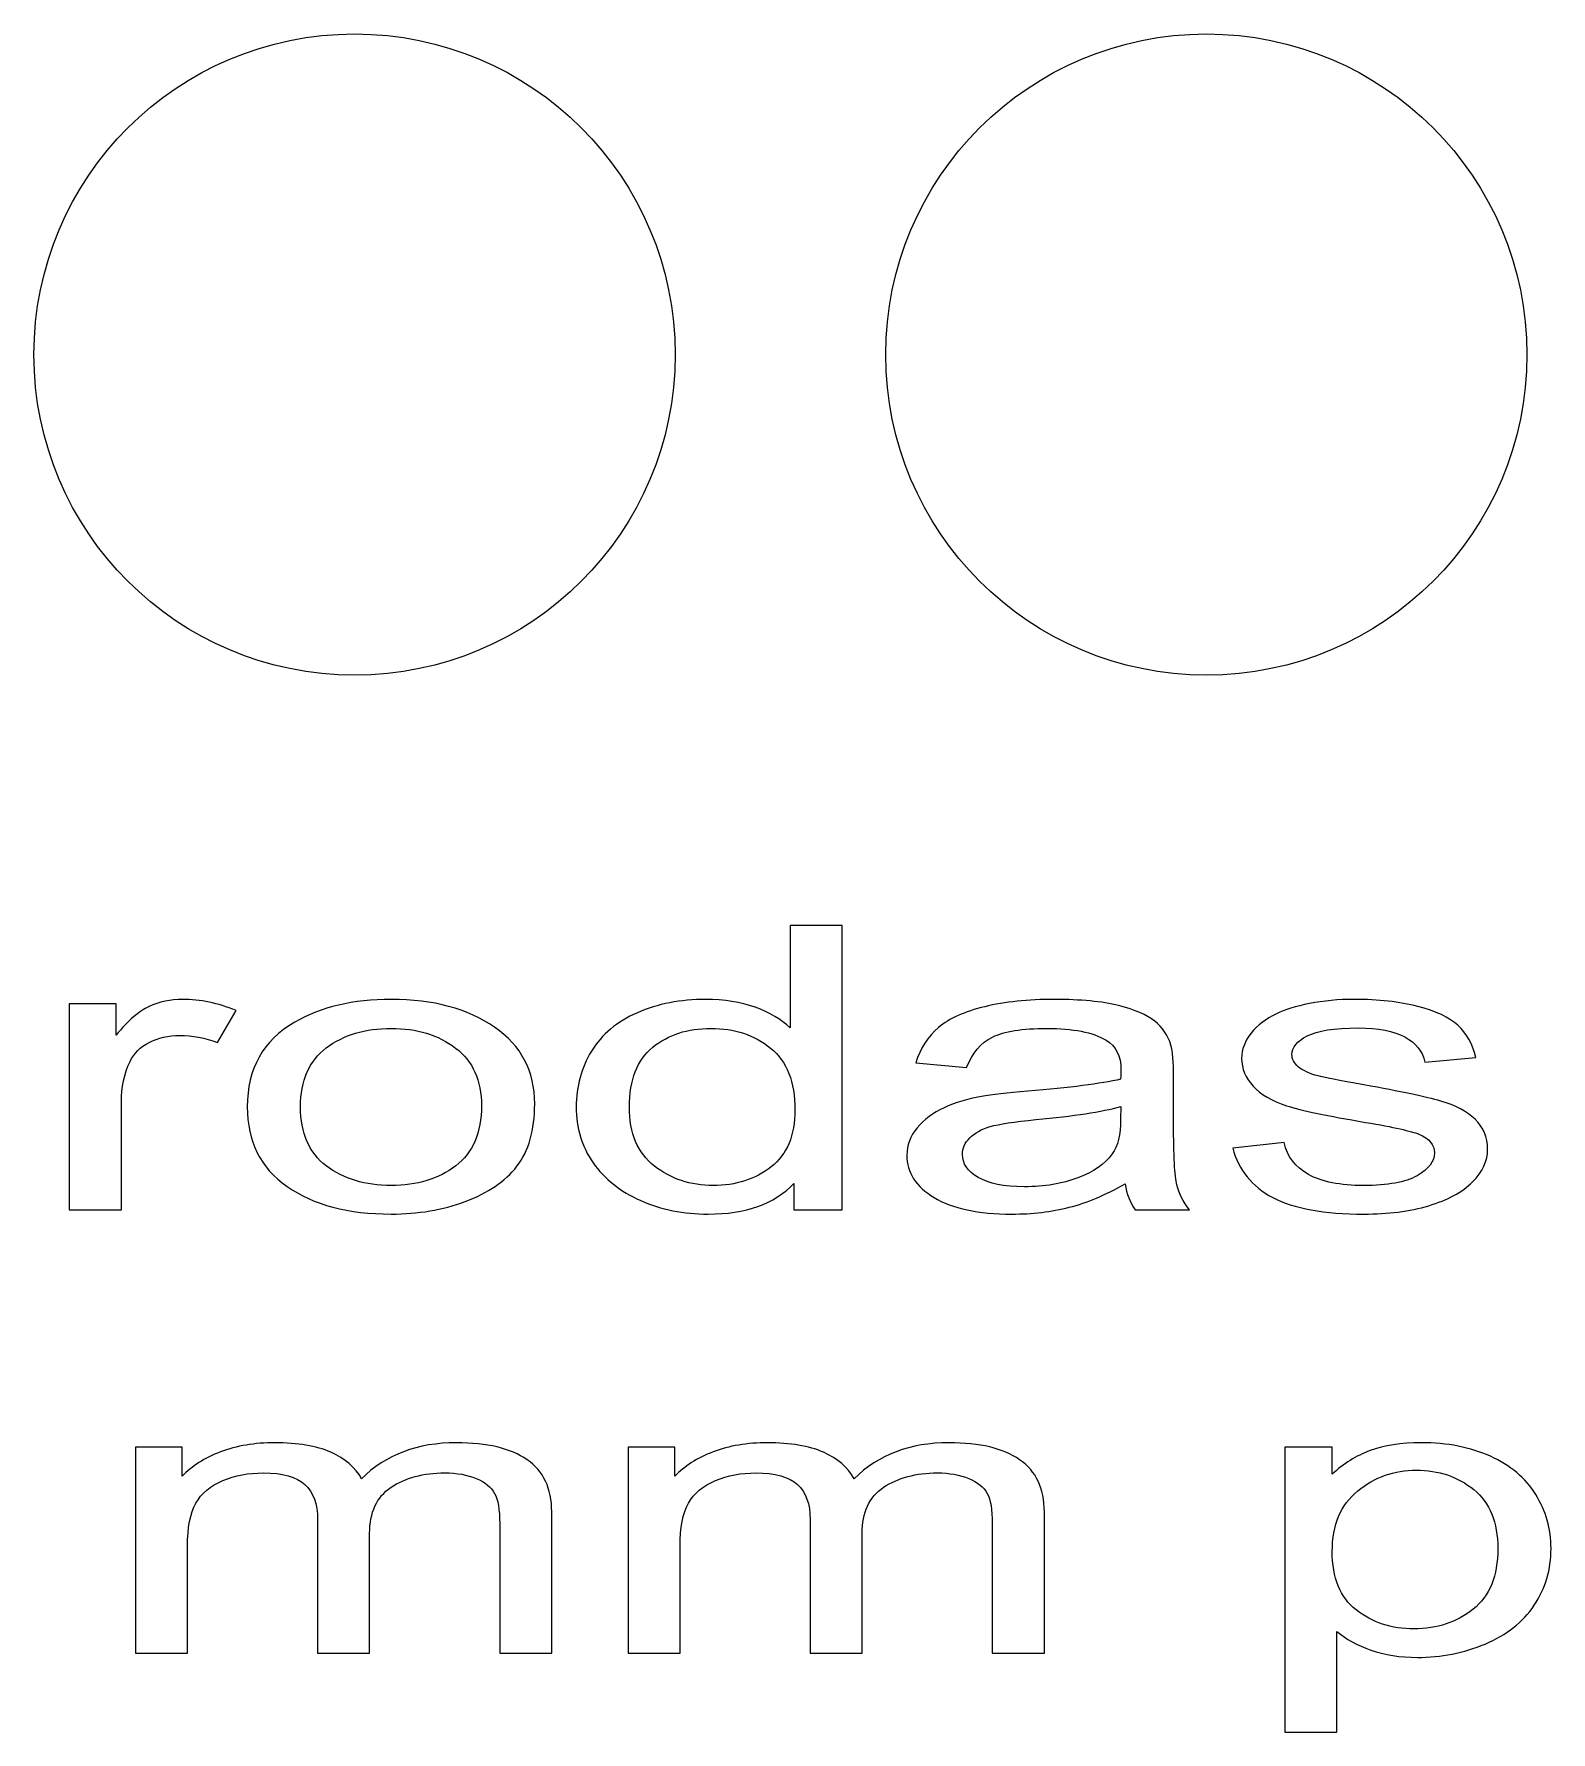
# Model space of a CAD drawing. Header units: millimetres. Extents: x -2444 to 3336, y -980 to 1690.
# Drawn here: x 35.7 to 174.5, y -979.6 to -824.3 of the extents above; entities that cross this region are included whole.
import ezdxf

# ---------------------------------------------------------------- set-up
doc = ezdxf.new("R2010")
doc.units = ezdxf.units.MM
doc.header["$MEASUREMENT"] = 0
doc.layers.add('Camada 1', color=7, linetype='Continuous')

msp = doc.modelspace()

# ---------------------------------------------------------------- linework, layer by layer
at = {"layer": 'Camada 1', "color": 250, "lineweight": 9}
for points in [[(35.701, -853.5911), (35.701, -869.7878), (48.8311, -882.9179), (65.0279, -882.9179), (65.0279, -882.9179), (81.2248, -882.918), (94.3549, -869.7879), (94.3549, -853.5911), (94.3549, -853.5911), (94.355, -837.3943), (81.2249, -824.2642), (65.0281, -824.2642), (65.0281, -824.2642), (48.8312, -824.2641), (35.701, -837.3942), (35.701, -853.5911)], [(35.701, -853.5911), (35.701, -869.7878), (48.8311, -882.9179), (65.0279, -882.9179), (65.0279, -882.9179), (81.2248, -882.918), (94.3549, -869.7879), (94.355, -853.5911), (94.355, -853.5911), (94.355, -837.3943), (81.2249, -824.2642), (65.0281, -824.2642), (65.0281, -824.2642), (48.8312, -824.2641), (35.701, -837.3942), (35.701, -853.5911)], [(35.701, -853.5911), (35.701, -869.7878), (48.8311, -882.9179), (65.0279, -882.9179), (65.0279, -882.9179), (81.2248, -882.918), (94.3549, -869.7879), (94.355, -853.5911), (94.355, -853.5911), (94.355, -837.3943), (81.2249, -824.2642), (65.0281, -824.2642), (65.0281, -824.2642), (48.8312, -824.2641), (35.701, -837.3942), (35.701, -853.5911)], [(35.701, -853.5911), (35.701, -869.7878), (48.8311, -882.9179), (65.0279, -882.9179), (65.0279, -882.9179), (81.2248, -882.918), (94.3549, -869.7879), (94.355, -853.5911), (94.355, -853.5911), (94.355, -837.3943), (81.2249, -824.2642), (65.0281, -824.2642), (65.0281, -824.2642), (48.8312, -824.2641), (35.701, -837.3942), (35.701, -853.5911)], [(35.701, -853.5911), (35.701, -869.7878), (48.8311, -882.9179), (65.0279, -882.9179), (65.0279, -882.9179), (81.2248, -882.918), (94.3549, -869.7879), (94.355, -853.5911), (94.355, -853.5911), (94.355, -837.3943), (81.2249, -824.2642), (65.0281, -824.2642), (65.0281, -824.2642), (48.8312, -824.2641), (35.701, -837.3942), (35.701, -853.5911)], [(35.701, -853.5911), (35.701, -869.7878), (48.8311, -882.9179), (65.0279, -882.9179), (65.0279, -882.9179), (81.2248, -882.918), (94.3549, -869.7879), (94.355, -853.5911), (94.355, -853.5911), (94.355, -837.3943), (81.2249, -824.2642), (65.0281, -824.2642), (65.0281, -824.2642), (48.8312, -824.2641), (35.701, -837.3942), (35.701, -853.5911)], [(35.701, -853.5911), (35.701, -869.7878), (48.8311, -882.9179), (65.0279, -882.9179), (65.0279, -882.9179), (81.2248, -882.918), (94.3549, -869.7879), (94.355, -853.5911), (94.355, -853.5911), (94.355, -837.3943), (81.2249, -824.2642), (65.0281, -824.2642), (65.0281, -824.2642), (48.8312, -824.2641), (35.701, -837.3942), (35.701, -853.5911)], [(35.701, -853.5911), (35.701, -869.7878), (48.8311, -882.9179), (65.0279, -882.9179), (65.0279, -882.9179), (81.2248, -882.918), (94.3549, -869.7879), (94.355, -853.5911), (94.355, -853.5911), (94.355, -837.3943), (81.2249, -824.2642), (65.0281, -824.2642), (65.0281, -824.2642), (48.8312, -824.2641), (35.701, -837.3942), (35.701, -853.5911)], [(35.701, -853.5911), (35.701, -869.7878), (48.8311, -882.9179), (65.0279, -882.9179), (65.0279, -882.9179), (81.2248, -882.918), (94.3549, -869.7879), (94.355, -853.5911), (94.355, -853.5911), (94.355, -837.3943), (81.2249, -824.2642), (65.0281, -824.2642), (65.0281, -824.2642), (48.8312, -824.2641), (35.701, -837.3942), (35.701, -853.5911)], [(35.701, -853.5911), (35.701, -869.7878), (48.8311, -882.9179), (65.0279, -882.9179), (65.0279, -882.9179), (81.2248, -882.918), (94.3549, -869.7879), (94.355, -853.5911), (94.355, -853.5911), (94.355, -837.3943), (81.2249, -824.2642), (65.0281, -824.2642), (65.0281, -824.2642), (48.8312, -824.2641), (35.701, -837.3942), (35.701, -853.5911)], [(35.701, -853.5911), (35.701, -869.7878), (48.8311, -882.9179), (65.0279, -882.9179), (65.0279, -882.9179), (81.2248, -882.918), (94.3549, -869.7879), (94.355, -853.5911), (94.355, -853.5911), (94.355, -837.3943), (81.2249, -824.2642), (65.0281, -824.2642), (65.0281, -824.2642), (48.8312, -824.2641), (35.701, -837.3942), (35.701, -853.5911)], [(35.701, -853.5911), (35.701, -869.7878), (48.8311, -882.9179), (65.0279, -882.9179), (65.0279, -882.9179), (81.2248, -882.918), (94.3549, -869.7879), (94.355, -853.5911), (94.355, -853.5911), (94.355, -837.3943), (81.2249, -824.2642), (65.0281, -824.2642), (65.0281, -824.2642), (48.8312, -824.2641), (35.701, -837.3942), (35.701, -853.5911)], [(35.701, -853.5911), (35.701, -869.7878), (48.8311, -882.9179), (65.0279, -882.9179), (65.0279, -882.9179), (81.2248, -882.918), (94.3549, -869.7879), (94.355, -853.5911), (94.355, -853.5911), (94.355, -837.3943), (81.2249, -824.2642), (65.0281, -824.2642), (65.0281, -824.2642), (48.8312, -824.2641), (35.701, -837.3942), (35.701, -853.5911)], [(35.701, -853.5911), (35.701, -869.7878), (48.8311, -882.9179), (65.0279, -882.9179), (65.0279, -882.9179), (81.2248, -882.918), (94.3549, -869.7879), (94.355, -853.5911), (94.355, -853.5911), (94.355, -837.3943), (81.2249, -824.2642), (65.0281, -824.2642), (65.0281, -824.2642), (48.8312, -824.2641), (35.701, -837.3942), (35.701, -853.5911)], [(35.701, -853.5911), (35.701, -869.7878), (48.8311, -882.9179), (65.0279, -882.9179), (65.0279, -882.9179), (81.2248, -882.918), (94.3549, -869.7879), (94.355, -853.5911), (94.355, -853.5911), (94.355, -837.3943), (81.2249, -824.2642), (65.0281, -824.2642), (65.0281, -824.2642), (48.8312, -824.2641), (35.701, -837.3942), (35.701, -853.5911)], [(35.701, -853.5911), (35.701, -869.7878), (48.8311, -882.9179), (65.0279, -882.9179), (65.0279, -882.9179), (81.2248, -882.918), (94.3549, -869.7879), (94.355, -853.5911), (94.355, -853.5911), (94.355, -837.3943), (81.2249, -824.2642), (65.0281, -824.2642), (65.0281, -824.2642), (48.8312, -824.2641), (35.701, -837.3942), (35.701, -853.5911)], [(35.701, -853.5911), (35.701, -869.7878), (48.8311, -882.9179), (65.0279, -882.9179), (65.0279, -882.9179), (81.2248, -882.918), (94.3549, -869.7879), (94.355, -853.5911), (94.355, -853.5911), (94.355, -837.3943), (81.2249, -824.2642), (65.0281, -824.2642), (65.0281, -824.2642), (48.8312, -824.2641), (35.701, -837.3942), (35.701, -853.5911)], [(35.701, -853.5911), (35.701, -869.7878), (48.8311, -882.9179), (65.0279, -882.9179), (65.0279, -882.9179), (81.2248, -882.918), (94.3549, -869.7879), (94.355, -853.5911), (94.355, -853.5911), (94.355, -837.3943), (81.2249, -824.2642), (65.0281, -824.2642), (65.0281, -824.2642), (48.8312, -824.2641), (35.701, -837.3942), (35.701, -853.5911)], [(35.701, -853.5911), (35.701, -869.7878), (48.8311, -882.9179), (65.0279, -882.9179), (65.0279, -882.9179), (81.2248, -882.918), (94.3549, -869.7879), (94.355, -853.5911), (94.355, -853.5911), (94.355, -837.3943), (81.2249, -824.2642), (65.0281, -824.2642), (65.0281, -824.2642), (48.8312, -824.2641), (35.701, -837.3942), (35.701, -853.5911)], [(35.701, -853.5911), (35.701, -869.7878), (48.8311, -882.9179), (65.0279, -882.9179), (65.0279, -882.9179), (81.2248, -882.918), (94.3549, -869.7879), (94.355, -853.5911), (94.355, -853.5911), (94.355, -837.3943), (81.2249, -824.2642), (65.0281, -824.2642), (65.0281, -824.2642), (48.8312, -824.2641), (35.701, -837.3942), (35.701, -853.5911)], [(35.701, -853.5911), (35.701, -869.7878), (48.8311, -882.9179), (65.0279, -882.9179), (65.0279, -882.9179), (81.2248, -882.918), (94.3549, -869.7879), (94.355, -853.5911), (94.355, -853.5911), (94.355, -837.3943), (81.2249, -824.2642), (65.0281, -824.2642), (65.0281, -824.2642), (48.8312, -824.2641), (35.701, -837.3942), (35.701, -853.5911)], [(113.6168, -853.5912), (113.6168, -869.7879), (126.7469, -882.918), (142.9437, -882.918), (142.9437, -882.918), (159.1406, -882.9181), (172.2707, -869.788), (172.2707, -853.5912), (172.2707, -853.5912), (172.2708, -837.3944), (159.1407, -824.2643), (142.9439, -824.2643), (142.9439, -824.2643), (126.747, -824.2642), (113.6168, -837.3943), (113.6168, -853.5912)], [(113.6168, -853.5912), (113.6168, -869.7879), (126.7469, -882.918), (142.9437, -882.918), (142.9437, -882.918), (159.1406, -882.9181), (172.2707, -869.788), (172.2708, -853.5912), (172.2708, -853.5912), (172.2708, -837.3944), (159.1407, -824.2643), (142.9439, -824.2643), (142.9439, -824.2643), (126.747, -824.2642), (113.6168, -837.3943), (113.6168, -853.5912)], [(113.6168, -853.5912), (113.6168, -869.7879), (126.7469, -882.918), (142.9437, -882.918), (142.9437, -882.918), (159.1406, -882.9181), (172.2707, -869.788), (172.2708, -853.5912), (172.2708, -853.5912), (172.2708, -837.3944), (159.1407, -824.2643), (142.9439, -824.2643), (142.9439, -824.2643), (126.747, -824.2642), (113.6168, -837.3943), (113.6168, -853.5912)], [(113.6168, -853.5912), (113.6168, -869.7879), (126.7469, -882.918), (142.9437, -882.918), (142.9437, -882.918), (159.1406, -882.9181), (172.2707, -869.788), (172.2708, -853.5912), (172.2708, -853.5912), (172.2708, -837.3944), (159.1407, -824.2643), (142.9439, -824.2643), (142.9439, -824.2643), (126.747, -824.2642), (113.6168, -837.3943), (113.6168, -853.5912)], [(113.6168, -853.5912), (113.6168, -869.7879), (126.7469, -882.918), (142.9437, -882.918), (142.9437, -882.918), (159.1406, -882.9181), (172.2707, -869.788), (172.2708, -853.5912), (172.2708, -853.5912), (172.2708, -837.3944), (159.1407, -824.2643), (142.9439, -824.2643), (142.9439, -824.2643), (126.747, -824.2642), (113.6168, -837.3943), (113.6168, -853.5912)], [(113.6168, -853.5912), (113.6168, -869.7879), (126.7469, -882.918), (142.9437, -882.918), (142.9437, -882.918), (159.1406, -882.9181), (172.2707, -869.788), (172.2708, -853.5912), (172.2708, -853.5912), (172.2708, -837.3944), (159.1407, -824.2643), (142.9439, -824.2643), (142.9439, -824.2643), (126.747, -824.2642), (113.6168, -837.3943), (113.6168, -853.5912)], [(113.6168, -853.5912), (113.6168, -869.7879), (126.7469, -882.918), (142.9437, -882.918), (142.9437, -882.918), (159.1406, -882.9181), (172.2707, -869.788), (172.2708, -853.5912), (172.2708, -853.5912), (172.2708, -837.3944), (159.1407, -824.2643), (142.9439, -824.2643), (142.9439, -824.2643), (126.747, -824.2642), (113.6168, -837.3943), (113.6168, -853.5912)], [(113.6168, -853.5912), (113.6168, -869.7879), (126.7469, -882.918), (142.9437, -882.918), (142.9437, -882.918), (159.1406, -882.9181), (172.2707, -869.788), (172.2708, -853.5912), (172.2708, -853.5912), (172.2708, -837.3944), (159.1407, -824.2643), (142.9439, -824.2643), (142.9439, -824.2643), (126.747, -824.2642), (113.6168, -837.3943), (113.6168, -853.5912)], [(113.6168, -853.5912), (113.6168, -869.7879), (126.7469, -882.918), (142.9437, -882.918), (142.9437, -882.918), (159.1406, -882.9181), (172.2707, -869.788), (172.2708, -853.5912), (172.2708, -853.5912), (172.2708, -837.3944), (159.1407, -824.2643), (142.9439, -824.2643), (142.9439, -824.2643), (126.747, -824.2642), (113.6168, -837.3943), (113.6168, -853.5912)], [(113.6168, -853.5912), (113.6168, -869.7879), (126.7469, -882.918), (142.9437, -882.918), (142.9437, -882.918), (159.1406, -882.9181), (172.2707, -869.788), (172.2708, -853.5912), (172.2708, -853.5912), (172.2708, -837.3944), (159.1407, -824.2643), (142.9439, -824.2643), (142.9439, -824.2643), (126.747, -824.2642), (113.6168, -837.3943), (113.6168, -853.5912)], [(113.6168, -853.5912), (113.6168, -869.7879), (126.7469, -882.918), (142.9437, -882.918), (142.9437, -882.918), (159.1406, -882.9181), (172.2707, -869.788), (172.2708, -853.5912), (172.2708, -853.5912), (172.2708, -837.3944), (159.1407, -824.2643), (142.9439, -824.2643), (142.9439, -824.2643), (126.747, -824.2642), (113.6168, -837.3943), (113.6168, -853.5912)], [(113.6168, -853.5912), (113.6168, -869.7879), (126.7469, -882.918), (142.9437, -882.918), (142.9437, -882.918), (159.1406, -882.9181), (172.2707, -869.788), (172.2708, -853.5912), (172.2708, -853.5912), (172.2708, -837.3944), (159.1407, -824.2643), (142.9439, -824.2643), (142.9439, -824.2643), (126.747, -824.2642), (113.6168, -837.3943), (113.6168, -853.5912)], [(113.6168, -853.5912), (113.6168, -869.7879), (126.7469, -882.918), (142.9437, -882.918), (142.9437, -882.918), (159.1406, -882.9181), (172.2707, -869.788), (172.2708, -853.5912), (172.2708, -853.5912), (172.2708, -837.3944), (159.1407, -824.2643), (142.9439, -824.2643), (142.9439, -824.2643), (126.747, -824.2642), (113.6168, -837.3943), (113.6168, -853.5912)], [(113.6168, -853.5912), (113.6168, -869.7879), (126.7469, -882.918), (142.9437, -882.918), (142.9437, -882.918), (159.1406, -882.9181), (172.2707, -869.788), (172.2708, -853.5912), (172.2708, -853.5912), (172.2708, -837.3944), (159.1407, -824.2643), (142.9439, -824.2643), (142.9439, -824.2643), (126.747, -824.2642), (113.6168, -837.3943), (113.6168, -853.5912)], [(113.6168, -853.5912), (113.6168, -869.7879), (126.7469, -882.918), (142.9437, -882.918), (142.9437, -882.918), (159.1406, -882.9181), (172.2707, -869.788), (172.2708, -853.5912), (172.2708, -853.5912), (172.2708, -837.3944), (159.1407, -824.2643), (142.9439, -824.2643), (142.9439, -824.2643), (126.747, -824.2642), (113.6168, -837.3943), (113.6168, -853.5912)], [(113.6168, -853.5912), (113.6168, -869.7879), (126.7469, -882.918), (142.9437, -882.918), (142.9437, -882.918), (159.1406, -882.9181), (172.2707, -869.788), (172.2708, -853.5912), (172.2708, -853.5912), (172.2708, -837.3944), (159.1407, -824.2643), (142.9439, -824.2643), (142.9439, -824.2643), (126.747, -824.2642), (113.6168, -837.3943), (113.6168, -853.5912)], [(113.6168, -853.5912), (113.6168, -869.7879), (126.7469, -882.918), (142.9437, -882.918), (142.9437, -882.918), (159.1406, -882.9181), (172.2707, -869.788), (172.2708, -853.5912), (172.2708, -853.5912), (172.2708, -837.3944), (159.1407, -824.2643), (142.9439, -824.2643), (142.9439, -824.2643), (126.747, -824.2642), (113.6168, -837.3943), (113.6168, -853.5912)], [(113.6168, -853.5912), (113.6168, -869.7879), (126.7469, -882.918), (142.9437, -882.918), (142.9437, -882.918), (159.1406, -882.9181), (172.2707, -869.788), (172.2708, -853.5912), (172.2708, -853.5912), (172.2708, -837.3944), (159.1407, -824.2643), (142.9439, -824.2643), (142.9439, -824.2643), (126.747, -824.2642), (113.6168, -837.3943), (113.6168, -853.5912)], [(113.6168, -853.5912), (113.6168, -869.7879), (126.7469, -882.918), (142.9437, -882.918), (142.9437, -882.918), (159.1406, -882.9181), (172.2707, -869.788), (172.2708, -853.5912), (172.2708, -853.5912), (172.2708, -837.3944), (159.1407, -824.2643), (142.9439, -824.2643), (142.9439, -824.2643), (126.747, -824.2642), (113.6168, -837.3943), (113.6168, -853.5912)], [(113.6168, -853.5912), (113.6168, -869.7879), (126.7469, -882.918), (142.9437, -882.918), (142.9437, -882.918), (159.1406, -882.9181), (172.2707, -869.788), (172.2708, -853.5912), (172.2708, -853.5912), (172.2708, -837.3944), (159.1407, -824.2643), (142.9439, -824.2643), (142.9439, -824.2643), (126.747, -824.2642), (113.6168, -837.3943), (113.6168, -853.5912)], [(113.6168, -853.5912), (113.6168, -869.7879), (126.7469, -882.918), (142.9437, -882.918), (142.9437, -882.918), (159.1406, -882.9181), (172.2707, -869.788), (172.2708, -853.5912), (172.2708, -853.5912), (172.2708, -837.3944), (159.1407, -824.2643), (142.9439, -824.2643), (142.9439, -824.2643), (126.747, -824.2642), (113.6168, -837.3943), (113.6168, -853.5912)]]:
    msp.add_open_spline(points, degree=3, knots=[0, 0, 0, 0, 0.2, 0.2, 0.2, 0.2, 0.4, 0.4, 0.4, 0.4, 0.6, 0.6, 0.6, 0.6, 1, 1, 1, 1], dxfattribs=at)
for points in [[(65.0281, -824.2642), (65.0281, -824.2642), (65.0281, -824.2642), (65.0281, -824.2642)], [(142.9439, -824.2643), (142.9439, -824.2643), (142.9439, -824.2643), (142.9439, -824.2643)], [(35.701, -853.5911), (35.701, -853.5911), (35.701, -853.5911), (35.701, -853.5911)], [(35.701, -853.5911), (35.701, -853.5911), (35.701, -853.5911), (35.701, -853.5911)], [(94.3549, -853.5911), (94.3549, -853.5911), (94.355, -853.5911), (94.355, -853.5911)], [(113.6168, -853.5912), (113.6168, -853.5912), (113.6168, -853.5912), (113.6168, -853.5912)], [(113.6168, -853.5912), (113.6168, -853.5912), (113.6168, -853.5912), (113.6168, -853.5912)], [(172.2707, -853.5912), (172.2707, -853.5912), (172.2708, -853.5912), (172.2708, -853.5912)], [(65.0279, -882.9179), (65.0279, -882.9179), (65.0279, -882.9179), (65.0279, -882.9179)], [(142.9437, -882.918), (142.9437, -882.918), (142.9437, -882.918), (142.9437, -882.918)]]:
    msp.add_open_spline(points, degree=3, dxfattribs=at)
at = {"layer": 'Camada 1', "color": 250}
for points, knots in [([(105.2069, -931.8167), (105.2069, -931.8167), (105.2069, -929.4269), (105.2069, -929.4269), (105.2069, -929.4269), (103.4308, -931.2843), (100.8164, -932.216), (97.3635, -932.216), (97.3635, -932.216), (95.1278, -932.216), (93.0721, -931.8046), (91.2061, -930.9757), (91.2061, -930.9757), (89.3308, -930.1529), (87.8794, -928.9973), (86.8426, -927.5211), (86.8426, -927.5211), (85.8148, -926.0388), (85.3009, -924.3387), (85.3009, -922.4148), (85.3009, -922.4148), (85.3009, -920.5393), (85.7697, -918.8392), (86.6983, -917.3085), (86.6983, -917.3085), (87.6359, -915.7838), (89.0333, -914.6101), (90.8996, -913.7994), (90.8996, -913.7994), (92.7567, -912.9826), (94.8482, -912.5773), (97.1472, -912.5773), (97.1472, -912.5773), (98.842, -912.5773), (100.3476, -912.8193), (101.6639, -913.2972), (101.6639, -913.2972), (102.9801, -913.7752), (104.053, -914.4044), (104.8824, -915.1728), (104.8824, -915.1728), (104.8824, -915.1728), (104.8824, -905.8253), (104.8824, -905.8253), (104.8824, -905.8253), (104.8824, -905.8253), (109.6425, -905.8253), (109.6425, -905.8253), (109.6425, -905.8253), (109.6425, -905.8253), (109.6425, -931.8167), (109.6425, -931.8167), (109.6425, -931.8167), (109.6425, -931.8167), (105.2069, -931.8167), (105.2069, -931.8167)], [0, 0, 0, 0, 0.06666667, 0.06666667, 0.06666667, 0.06666667, 0.13333333, 0.13333333, 0.13333333, 0.13333333, 0.2, 0.2, 0.2, 0.2, 0.26666667, 0.26666667, 0.26666667, 0.26666667, 0.33333333, 0.33333333, 0.33333333, 0.33333333, 0.4, 0.4, 0.4, 0.4, 0.46666667, 0.46666667, 0.46666667, 0.46666667, 0.53333333, 0.53333333, 0.53333333, 0.53333333, 0.6, 0.6, 0.6, 0.6, 0.66666667, 0.66666667, 0.66666667, 0.66666667, 0.73333333, 0.73333333, 0.73333333, 0.73333333, 0.8, 0.8, 0.8, 0.8, 0.86666667, 0.86666667, 0.86666667, 0.86666667, 1, 1, 1, 1]), ([(38.9347, -931.8167), (38.9347, -931.8167), (38.9347, -912.9766), (38.9347, -912.9766), (38.9347, -912.9766), (38.9347, -912.9766), (43.2079, -912.9766), (43.2079, -912.9766), (43.2079, -912.9766), (43.2079, -912.9766), (43.2079, -915.8625), (43.2079, -915.8625), (43.2079, -915.8625), (44.2989, -914.5254), (45.3086, -913.6421), (46.2372, -913.2186), (46.2372, -913.2186), (47.1657, -912.789), (48.1845, -912.5773), (49.2934, -912.5773), (49.2934, -912.5773), (50.8981, -912.5773), (52.53, -912.9161), (54.1888, -913.5876), (54.1888, -913.5876), (54.1888, -913.5876), (52.4939, -916.5341), (52.4939, -916.5341), (52.4939, -916.5341), (51.3398, -916.0985), (50.1859, -915.8806), (49.0319, -915.8806), (49.0319, -915.8806), (47.9951, -915.8806), (47.0666, -916.0924), (46.2461, -916.5099), (46.2461, -916.5099), (45.4257, -916.9273), (44.8398, -917.5081), (44.4881, -918.2523), (44.4881, -918.2523), (43.9563, -919.3837), (43.6948, -920.624), (43.6948, -921.9731), (43.6948, -921.9731), (43.6948, -921.9731), (43.6948, -931.8167), (43.6948, -931.8167), (43.6948, -931.8167), (43.6948, -931.8167), (38.9347, -931.8167), (38.9347, -931.8167)], [0, 0, 0, 0, 0.07142857, 0.07142857, 0.07142857, 0.07142857, 0.14285714, 0.14285714, 0.14285714, 0.14285714, 0.21428571, 0.21428571, 0.21428571, 0.21428571, 0.28571429, 0.28571429, 0.28571429, 0.28571429, 0.35714286, 0.35714286, 0.35714286, 0.35714286, 0.42857143, 0.42857143, 0.42857143, 0.42857143, 0.5, 0.5, 0.5, 0.5, 0.57142857, 0.57142857, 0.57142857, 0.57142857, 0.64285714, 0.64285714, 0.64285714, 0.64285714, 0.71428571, 0.71428571, 0.71428571, 0.71428571, 0.78571429, 0.78571429, 0.78571429, 0.78571429, 0.85714286, 0.85714286, 0.85714286, 0.85714286, 1, 1, 1, 1]), ([(55.2165, -922.3966), (55.2165, -918.9178), (56.6589, -916.3405), (59.5529, -914.6646), (59.5529, -914.6646), (61.96, -913.273), (64.9081, -912.5773), (68.379, -912.5773), (68.379, -912.5773), (72.2286, -912.5773), (75.384, -913.4243), (77.8362, -915.1183), (77.8362, -915.1183), (80.2794, -916.8063), (81.5054, -919.1477), (81.5054, -922.1304), (81.5054, -922.1304), (81.5054, -924.5505), (80.9645, -926.4502), (79.8827, -927.8357), (79.8827, -927.8357), (78.8009, -929.2212), (77.2231, -930.2981), (75.1496, -931.0665), (75.1496, -931.0665), (73.0851, -931.8349), (70.8222, -932.216), (68.379, -932.216), (68.379, -932.216), (64.4484, -932.216), (61.2749, -931.375), (58.8497, -929.6871), (58.8497, -929.6871), (56.4245, -927.9991), (55.2165, -925.5669), (55.2165, -922.3966)], [0, 0, 0, 0, 0.1, 0.1, 0.1, 0.1, 0.2, 0.2, 0.2, 0.2, 0.3, 0.3, 0.3, 0.3, 0.4, 0.4, 0.4, 0.4, 0.5, 0.5, 0.5, 0.5, 0.6, 0.6, 0.6, 0.6, 0.7, 0.7, 0.7, 0.7, 0.8, 0.8, 0.8, 0.8, 1, 1, 1, 1]), ([(135.5077, -929.4571), (133.7407, -930.4675), (132.0367, -931.1754), (130.4049, -931.5928), (130.4049, -931.5928), (128.7732, -932.0103), (127.0241, -932.216), (125.149, -932.216), (125.149, -932.216), (122.0658, -932.216), (119.6947, -931.7138), (118.0359, -930.7035), (118.0359, -930.7035), (116.377, -929.6992), (115.5476, -928.4105), (115.5476, -926.8435), (115.5476, -926.8435), (115.5476, -925.9239), (115.8632, -925.0829), (116.4852, -924.3206), (116.4852, -924.3206), (117.1164, -923.5583), (117.9367, -922.9533), (118.9464, -922.4934), (118.9464, -922.4934), (119.9652, -922.0336), (121.1011, -921.6827), (122.3723, -921.4468), (122.3723, -921.4468), (123.3099, -921.2834), (124.7253, -921.1261), (126.6094, -920.9688), (126.6094, -920.9688), (130.4501, -920.6663), (133.2899, -920.2972), (135.1021, -919.8737), (135.1021, -919.8737), (135.1201, -919.4381), (135.129, -919.1598), (135.129, -919.0449), (135.129, -919.0449), (135.129, -917.7501), (134.6783, -916.8366), (133.7768, -916.3042), (133.7768, -916.3042), (132.5596, -915.5842), (130.7476, -915.2272), (128.3495, -915.2272), (128.3495, -915.2272), (126.1046, -915.2272), (124.4458, -915.4934), (123.382, -916.0198), (123.382, -916.0198), (122.3091, -916.5462), (121.5249, -917.4779), (121.0109, -918.821), (121.0109, -918.821), (121.0109, -918.821), (116.3589, -918.3854), (116.3589, -918.3854), (116.3589, -918.3854), (116.7827, -917.0483), (117.477, -915.9653), (118.4506, -915.1425), (118.4506, -915.1425), (119.4243, -914.3197), (120.8306, -913.6905), (122.6697, -913.2428), (122.6697, -913.2428), (124.4999, -912.8011), (126.6366, -912.5773), (129.0526, -912.5773), (129.0526, -912.5773), (131.4508, -912.5773), (133.4071, -912.7648), (134.9127, -913.146), (134.9127, -913.146), (136.4092, -913.5271), (137.5181, -913.9991), (138.2213, -914.5738), (138.2213, -914.5738), (138.9245, -915.1486), (139.4204, -915.8746), (139.7089, -916.7519), (139.7089, -916.7519), (139.8621, -917.2964), (139.9433, -918.2765), (139.9433, -919.6862), (139.9433, -919.6862), (139.9433, -919.6862), (139.9433, -923.9213), (139.9433, -923.9213), (139.9433, -923.9213), (139.9433, -926.8798), (140.0424, -928.7493), (140.2407, -929.5418), (140.2407, -929.5418), (140.4301, -930.3344), (140.8268, -931.0907), (141.4038, -931.8167), (141.4038, -931.8167), (141.4038, -931.8167), (136.4272, -931.8167), (136.4272, -931.8167), (136.4272, -931.8167), (135.9495, -931.1451), (135.643, -930.3586), (135.5077, -929.4571)], [0, 0, 0, 0, 0.03571429, 0.03571429, 0.03571429, 0.03571429, 0.07142857, 0.07142857, 0.07142857, 0.07142857, 0.10714286, 0.10714286, 0.10714286, 0.10714286, 0.14285714, 0.14285714, 0.14285714, 0.14285714, 0.17857143, 0.17857143, 0.17857143, 0.17857143, 0.21428571, 0.21428571, 0.21428571, 0.21428571, 0.25, 0.25, 0.25, 0.25, 0.28571429, 0.28571429, 0.28571429, 0.28571429, 0.32142857, 0.32142857, 0.32142857, 0.32142857, 0.35714286, 0.35714286, 0.35714286, 0.35714286, 0.39285714, 0.39285714, 0.39285714, 0.39285714, 0.42857143, 0.42857143, 0.42857143, 0.42857143, 0.46428571, 0.46428571, 0.46428571, 0.46428571, 0.5, 0.5, 0.5, 0.5, 0.53571429, 0.53571429, 0.53571429, 0.53571429, 0.57142857, 0.57142857, 0.57142857, 0.57142857, 0.60714286, 0.60714286, 0.60714286, 0.60714286, 0.64285714, 0.64285714, 0.64285714, 0.64285714, 0.67857143, 0.67857143, 0.67857143, 0.67857143, 0.71428571, 0.71428571, 0.71428571, 0.71428571, 0.75, 0.75, 0.75, 0.75, 0.78571429, 0.78571429, 0.78571429, 0.78571429, 0.82142857, 0.82142857, 0.82142857, 0.82142857, 0.85714286, 0.85714286, 0.85714286, 0.85714286, 0.89285714, 0.89285714, 0.89285714, 0.89285714, 0.92857143, 0.92857143, 0.92857143, 0.92857143, 1, 1, 1, 1]), ([(145.3615, -926.1901), (145.3615, -926.1901), (150.0676, -925.6819), (150.0676, -925.6819), (150.0676, -925.6819), (150.329, -926.9463), (151.0684, -927.9144), (152.2764, -928.592), (152.2764, -928.592), (153.4844, -929.2635), (155.1793, -929.6024), (157.3431, -929.6024), (157.3431, -929.6024), (159.5337, -929.6024), (161.1566, -929.3059), (162.2204, -928.7069), (162.2204, -928.7069), (163.2751, -928.114), (163.8071, -927.4122), (163.8071, -926.6075), (163.8071, -926.6075), (163.8071, -925.8876), (163.3292, -925.3189), (162.3827, -924.9074), (162.3827, -924.9074), (161.7155, -924.6231), (160.0927, -924.2661), (157.5143, -923.8245), (157.5143, -923.8245), (154.0344, -923.2376), (151.6273, -922.7294), (150.2749, -922.2998), (150.2749, -922.2998), (148.9317, -921.8642), (147.9129, -921.2713), (147.2188, -920.509), (147.2188, -920.509), (146.5245, -919.7527), (146.1729, -918.9118), (146.1729, -917.9921), (146.1729, -917.9921), (146.1729, -917.1512), (146.4614, -916.3768), (147.0294, -915.6628), (147.0294, -915.6628), (147.6064, -914.9489), (148.3817, -914.356), (149.3644, -913.8841), (149.3644, -913.8841), (150.1037, -913.5211), (151.1134, -913.2125), (152.3846, -912.9584), (152.3846, -912.9584), (153.6647, -912.7043), (155.0261, -912.5773), (156.4866, -912.5773), (156.4866, -912.5773), (158.6863, -912.5773), (160.6157, -912.789), (162.2745, -913.2186), (162.2745, -913.2186), (163.9424, -913.6421), (165.1684, -914.2229), (165.9618, -914.9489), (165.9618, -914.9489), (166.746, -915.681), (167.296, -916.6551), (167.5936, -917.8772), (167.5936, -917.8772), (167.5936, -917.8772), (162.9416, -918.3128), (162.9416, -918.3128), (162.9416, -918.3128), (162.7342, -917.3327), (162.1211, -916.5643), (161.1114, -916.0138), (161.1114, -916.0138), (160.1017, -915.4632), (158.6773, -915.1909), (156.8291, -915.1909), (156.8291, -915.1909), (154.6564, -915.1909), (153.0967, -915.4329), (152.1682, -915.9169), (152.1682, -915.9169), (151.2396, -916.401), (150.7708, -916.9697), (150.7708, -917.617), (150.7708, -917.617), (150.7708, -918.0284), (150.9602, -918.4036), (151.3478, -918.7363), (151.3478, -918.7363), (151.7355, -919.0751), (152.3394, -919.3595), (153.1688, -919.5833), (153.1688, -919.5833), (153.6467, -919.7043), (155.035, -919.9766), (157.3611, -920.4001), (157.3611, -920.4001), (160.7148, -920.9991), (163.0587, -921.4952), (164.3931, -921.8763), (164.3931, -921.8763), (165.7274, -922.2575), (166.7731, -922.8202), (167.5304, -923.5462), (167.5304, -923.5462), (168.2968, -924.2782), (168.6754, -925.1858), (168.6754, -926.2748), (168.6754, -926.2748), (168.6754, -927.3336), (168.2156, -928.3318), (167.2871, -929.2696), (167.2871, -929.2696), (166.3584, -930.2074), (165.0242, -930.9334), (163.2842, -931.4476), (163.2842, -931.4476), (161.5352, -931.9619), (159.5608, -932.216), (157.3611, -932.216), (157.3611, -932.216), (153.7188, -932.216), (150.9331, -931.7078), (149.0218, -930.6974), (149.0218, -930.6974), (147.1106, -929.681), (145.8935, -928.1806), (145.3615, -926.1901)], [0, 0, 0, 0, 0.02941176, 0.02941176, 0.02941176, 0.02941176, 0.05882353, 0.05882353, 0.05882353, 0.05882353, 0.08823529, 0.08823529, 0.08823529, 0.08823529, 0.11764706, 0.11764706, 0.11764706, 0.11764706, 0.14705882, 0.14705882, 0.14705882, 0.14705882, 0.17647059, 0.17647059, 0.17647059, 0.17647059, 0.20588235, 0.20588235, 0.20588235, 0.20588235, 0.23529412, 0.23529412, 0.23529412, 0.23529412, 0.26470588, 0.26470588, 0.26470588, 0.26470588, 0.29411765, 0.29411765, 0.29411765, 0.29411765, 0.32352941, 0.32352941, 0.32352941, 0.32352941, 0.35294118, 0.35294118, 0.35294118, 0.35294118, 0.38235294, 0.38235294, 0.38235294, 0.38235294, 0.41176471, 0.41176471, 0.41176471, 0.41176471, 0.44117647, 0.44117647, 0.44117647, 0.44117647, 0.47058824, 0.47058824, 0.47058824, 0.47058824, 0.5, 0.5, 0.5, 0.5, 0.52941176, 0.52941176, 0.52941176, 0.52941176, 0.55882353, 0.55882353, 0.55882353, 0.55882353, 0.58823529, 0.58823529, 0.58823529, 0.58823529, 0.61764706, 0.61764706, 0.61764706, 0.61764706, 0.64705882, 0.64705882, 0.64705882, 0.64705882, 0.67647059, 0.67647059, 0.67647059, 0.67647059, 0.70588235, 0.70588235, 0.70588235, 0.70588235, 0.73529412, 0.73529412, 0.73529412, 0.73529412, 0.76470588, 0.76470588, 0.76470588, 0.76470588, 0.79411765, 0.79411765, 0.79411765, 0.79411765, 0.82352941, 0.82352941, 0.82352941, 0.82352941, 0.85294118, 0.85294118, 0.85294118, 0.85294118, 0.88235294, 0.88235294, 0.88235294, 0.88235294, 0.91176471, 0.91176471, 0.91176471, 0.91176471, 0.94117647, 0.94117647, 0.94117647, 0.94117647, 1, 1, 1, 1]), ([(60.0849, -922.4027), (60.0849, -924.8106), (60.8693, -926.6136), (62.4379, -927.8055), (62.4379, -927.8055), (64.0156, -929.0034), (65.9899, -929.6024), (68.379, -929.6024), (68.379, -929.6024), (70.7411, -929.6024), (72.7064, -929.0034), (74.2842, -927.7994), (74.2842, -927.7994), (75.8528, -926.5954), (76.6371, -924.7622), (76.6371, -922.2998), (76.6371, -922.2998), (76.6371, -919.9766), (75.8437, -918.216), (74.2661, -917.0241), (74.2661, -917.0241), (72.6884, -915.8262), (70.7231, -915.2272), (68.379, -915.2272), (68.379, -915.2272), (65.9899, -915.2272), (64.0156, -915.8201), (62.4379, -917.012), (62.4379, -917.012), (60.8693, -918.2039), (60.0849, -920.0008), (60.0849, -922.4027)], [0, 0, 0, 0, 0.11111111, 0.11111111, 0.11111111, 0.11111111, 0.22222222, 0.22222222, 0.22222222, 0.22222222, 0.33333333, 0.33333333, 0.33333333, 0.33333333, 0.44444444, 0.44444444, 0.44444444, 0.44444444, 0.55555556, 0.55555556, 0.55555556, 0.55555556, 0.66666667, 0.66666667, 0.66666667, 0.66666667, 0.77777778, 0.77777778, 0.77777778, 0.77777778, 1, 1, 1, 1]), ([(90.1693, -922.4208), (90.1693, -924.8288), (90.9265, -926.6257), (92.4502, -927.8176), (92.4502, -927.8176), (93.9647, -929.0094), (95.7588, -929.6024), (97.8234, -929.6024), (97.8234, -929.6024), (99.9058, -929.6024), (101.6729, -929.0336), (103.1334, -927.8962), (103.1334, -927.8962), (104.5849, -926.7588), (105.3151, -925.0224), (105.3151, -922.687), (105.3151, -922.687), (105.3151, -920.1218), (104.5758, -918.2341), (103.0883, -917.0302), (103.0883, -917.0302), (101.6098, -915.8262), (99.7796, -915.2272), (97.607, -915.2272), (97.607, -915.2272), (95.4884, -915.2272), (93.7214, -915.802), (92.2968, -916.9576), (92.2968, -916.9576), (90.8815, -918.1131), (90.1693, -919.9342), (90.1693, -922.4208)], [0, 0, 0, 0, 0.11111111, 0.11111111, 0.11111111, 0.11111111, 0.22222222, 0.22222222, 0.22222222, 0.22222222, 0.33333333, 0.33333333, 0.33333333, 0.33333333, 0.44444444, 0.44444444, 0.44444444, 0.44444444, 0.55555556, 0.55555556, 0.55555556, 0.55555556, 0.66666667, 0.66666667, 0.66666667, 0.66666667, 0.77777778, 0.77777778, 0.77777778, 0.77777778, 1, 1, 1, 1]), ([(135.129, -922.3785), (133.3981, -922.8504), (130.8017, -923.2497), (127.3398, -923.5764), (127.3398, -923.5764), (125.3744, -923.764), (123.9861, -923.9757), (123.1746, -924.2117), (123.1746, -924.2117), (122.3632, -924.4476), (121.7412, -924.7925), (121.2994, -925.2402), (121.2994, -925.2402), (120.8577, -925.694), (120.6323, -926.1961), (120.6323, -926.7527), (120.6323, -926.7527), (120.6323, -927.5937), (121.1102, -928.3016), (122.0747, -928.8642), (122.0747, -928.8642), (123.0394, -929.4269), (124.4458, -929.7113), (126.294, -929.7113), (126.294, -929.7113), (128.1241, -929.7113), (129.7558, -929.445), (131.1893, -928.9066), (131.1893, -928.9066), (132.6137, -928.3742), (133.6686, -927.6421), (134.3357, -926.7164), (134.3357, -926.7164), (134.8496, -925.9965), (135.1021, -924.9377), (135.1021, -923.5401), (135.1021, -923.5401), (135.1021, -923.5401), (135.129, -922.3785), (135.129, -922.3785)], [0, 0, 0, 0, 0.09090909, 0.09090909, 0.09090909, 0.09090909, 0.18181818, 0.18181818, 0.18181818, 0.18181818, 0.27272727, 0.27272727, 0.27272727, 0.27272727, 0.36363636, 0.36363636, 0.36363636, 0.36363636, 0.45454545, 0.45454545, 0.45454545, 0.45454545, 0.54545455, 0.54545455, 0.54545455, 0.54545455, 0.63636364, 0.63636364, 0.63636364, 0.63636364, 0.72727273, 0.72727273, 0.72727273, 0.72727273, 0.81818182, 0.81818182, 0.81818182, 0.81818182, 1, 1, 1, 1]), ([(44.9842, -972.3707), (44.9842, -972.3707), (44.9842, -953.5306), (44.9842, -953.5306), (44.9842, -953.5306), (44.9842, -953.5306), (49.2574, -953.5306), (49.2574, -953.5306), (49.2574, -953.5306), (49.2574, -953.5306), (49.2574, -956.1926), (49.2574, -956.1926), (49.2574, -956.1926), (50.1319, -955.273), (51.3039, -954.5289), (52.7644, -953.9722), (52.7644, -953.9722), (54.2248, -953.4096), (55.8838, -953.1313), (57.7498, -953.1313), (57.7498, -953.1313), (59.8235, -953.1313), (61.5273, -953.4217), (62.8526, -953.9964), (62.8526, -953.9964), (64.1779, -954.5773), (65.1155, -955.3819), (65.6564, -956.4225), (65.6564, -956.4225), (67.8922, -954.2263), (70.7861, -953.1313), (74.3563, -953.1313), (74.3563, -953.1313), (77.151, -953.1313), (79.3057, -953.6455), (80.8022, -954.6801), (80.8022, -954.6801), (82.3078, -955.7147), (83.0651, -957.3059), (83.0651, -959.4537), (83.0651, -959.4537), (83.0651, -959.4537), (83.0651, -972.3707), (83.0651, -972.3707), (83.0651, -972.3707), (83.0651, -972.3707), (78.3049, -972.3707), (78.3049, -972.3707), (78.3049, -972.3707), (78.3049, -972.3707), (78.3049, -960.5124), (78.3049, -960.5124), (78.3049, -960.5124), (78.3049, -959.2419), (78.1427, -958.3223), (77.8362, -957.7596), (77.8362, -957.7596), (77.5296, -957.197), (76.9707, -956.7493), (76.1504, -956.4044), (76.1504, -956.4044), (75.339, -956.0595), (74.3833, -955.8901), (73.2925, -955.8901), (73.2925, -955.8901), (71.309, -955.8901), (69.6682, -956.3318), (68.3611, -957.2091), (68.3611, -957.2091), (67.0538, -958.0924), (66.4047, -959.5021), (66.4047, -961.4381), (66.4047, -961.4381), (66.4047, -961.4381), (66.4047, -972.3707), (66.4047, -972.3707), (66.4047, -972.3707), (66.4047, -972.3707), (61.6446, -972.3707), (61.6446, -972.3707), (61.6446, -972.3707), (61.6446, -972.3707), (61.6446, -960.1434), (61.6446, -960.1434), (61.6446, -960.1434), (61.6446, -958.7276), (61.2568, -957.6628), (60.4815, -956.955), (60.4815, -956.955), (59.7062, -956.2471), (58.4351, -955.8901), (56.6771, -955.8901), (56.6771, -955.8901), (55.3429, -955.8901), (54.1077, -956.1261), (52.9718, -956.598), (52.9718, -956.598), (51.8359, -957.0699), (51.0154, -957.7596), (50.5015, -958.6732), (50.5015, -958.6732), (49.9966, -959.5807), (49.7442, -960.8936), (49.7442, -962.6058), (49.7442, -962.6058), (49.7442, -962.6058), (49.7442, -972.3707), (49.7442, -972.3707), (49.7442, -972.3707), (49.7442, -972.3707), (44.9842, -972.3707), (44.9842, -972.3707)], [0, 0, 0, 0, 0.03448276, 0.03448276, 0.03448276, 0.03448276, 0.06896552, 0.06896552, 0.06896552, 0.06896552, 0.10344828, 0.10344828, 0.10344828, 0.10344828, 0.13793103, 0.13793103, 0.13793103, 0.13793103, 0.17241379, 0.17241379, 0.17241379, 0.17241379, 0.20689655, 0.20689655, 0.20689655, 0.20689655, 0.24137931, 0.24137931, 0.24137931, 0.24137931, 0.27586207, 0.27586207, 0.27586207, 0.27586207, 0.31034483, 0.31034483, 0.31034483, 0.31034483, 0.34482759, 0.34482759, 0.34482759, 0.34482759, 0.37931034, 0.37931034, 0.37931034, 0.37931034, 0.4137931, 0.4137931, 0.4137931, 0.4137931, 0.44827586, 0.44827586, 0.44827586, 0.44827586, 0.48275862, 0.48275862, 0.48275862, 0.48275862, 0.51724138, 0.51724138, 0.51724138, 0.51724138, 0.55172414, 0.55172414, 0.55172414, 0.55172414, 0.5862069, 0.5862069, 0.5862069, 0.5862069, 0.62068966, 0.62068966, 0.62068966, 0.62068966, 0.65517241, 0.65517241, 0.65517241, 0.65517241, 0.68965517, 0.68965517, 0.68965517, 0.68965517, 0.72413793, 0.72413793, 0.72413793, 0.72413793, 0.75862069, 0.75862069, 0.75862069, 0.75862069, 0.79310345, 0.79310345, 0.79310345, 0.79310345, 0.82758621, 0.82758621, 0.82758621, 0.82758621, 0.86206897, 0.86206897, 0.86206897, 0.86206897, 0.89655172, 0.89655172, 0.89655172, 0.89655172, 0.93103448, 0.93103448, 0.93103448, 0.93103448, 1, 1, 1, 1]), ([(90.0432, -972.3707), (90.0432, -972.3707), (90.0432, -953.5306), (90.0432, -953.5306), (90.0432, -953.5306), (90.0432, -953.5306), (94.3164, -953.5306), (94.3164, -953.5306), (94.3164, -953.5306), (94.3164, -953.5306), (94.3164, -956.1926), (94.3164, -956.1926), (94.3164, -956.1926), (95.1909, -955.273), (96.3629, -954.5289), (97.8234, -953.9722), (97.8234, -953.9722), (99.2838, -953.4096), (100.9428, -953.1313), (102.8089, -953.1313), (102.8089, -953.1313), (104.8825, -953.1313), (106.5863, -953.4217), (107.9116, -953.9964), (107.9116, -953.9964), (109.2369, -954.5773), (110.1745, -955.3819), (110.7154, -956.4225), (110.7154, -956.4225), (112.9512, -954.2263), (115.8451, -953.1313), (119.4153, -953.1313), (119.4153, -953.1313), (122.21, -953.1313), (124.3647, -953.6455), (125.8613, -954.6801), (125.8613, -954.6801), (127.3669, -955.7147), (128.1241, -957.3059), (128.1241, -959.4537), (128.1241, -959.4537), (128.1241, -959.4537), (128.1241, -972.3707), (128.1241, -972.3707), (128.1241, -972.3707), (128.1241, -972.3707), (123.364, -972.3707), (123.364, -972.3707), (123.364, -972.3707), (123.364, -972.3707), (123.364, -960.5124), (123.364, -960.5124), (123.364, -960.5124), (123.364, -959.2419), (123.2017, -958.3223), (122.8952, -957.7596), (122.8952, -957.7596), (122.5887, -957.197), (122.0297, -956.7493), (121.2094, -956.4044), (121.2094, -956.4044), (120.398, -956.0595), (119.4423, -955.8901), (118.3515, -955.8901), (118.3515, -955.8901), (116.368, -955.8901), (114.7273, -956.3318), (113.4201, -957.2091), (113.4201, -957.2091), (112.1129, -958.0924), (111.4638, -959.5021), (111.4638, -961.4381), (111.4638, -961.4381), (111.4638, -961.4381), (111.4638, -972.3707), (111.4638, -972.3707), (111.4638, -972.3707), (111.4638, -972.3707), (106.7036, -972.3707), (106.7036, -972.3707), (106.7036, -972.3707), (106.7036, -972.3707), (106.7036, -960.1434), (106.7036, -960.1434), (106.7036, -960.1434), (106.7036, -958.7276), (106.3159, -957.6628), (105.5405, -956.955), (105.5405, -956.955), (104.7652, -956.2471), (103.4942, -955.8901), (101.7361, -955.8901), (101.7361, -955.8901), (100.4019, -955.8901), (99.1667, -956.1261), (98.0308, -956.598), (98.0308, -956.598), (96.8949, -957.0699), (96.0744, -957.7596), (95.5605, -958.6732), (95.5605, -958.6732), (95.0556, -959.5807), (94.8032, -960.8936), (94.8032, -962.6058), (94.8032, -962.6058), (94.8032, -962.6058), (94.8032, -972.3707), (94.8032, -972.3707), (94.8032, -972.3707), (94.8032, -972.3707), (90.0432, -972.3707), (90.0432, -972.3707)], [0, 0, 0, 0, 0.03448276, 0.03448276, 0.03448276, 0.03448276, 0.06896552, 0.06896552, 0.06896552, 0.06896552, 0.10344828, 0.10344828, 0.10344828, 0.10344828, 0.13793103, 0.13793103, 0.13793103, 0.13793103, 0.17241379, 0.17241379, 0.17241379, 0.17241379, 0.20689655, 0.20689655, 0.20689655, 0.20689655, 0.24137931, 0.24137931, 0.24137931, 0.24137931, 0.27586207, 0.27586207, 0.27586207, 0.27586207, 0.31034483, 0.31034483, 0.31034483, 0.31034483, 0.34482759, 0.34482759, 0.34482759, 0.34482759, 0.37931034, 0.37931034, 0.37931034, 0.37931034, 0.4137931, 0.4137931, 0.4137931, 0.4137931, 0.44827586, 0.44827586, 0.44827586, 0.44827586, 0.48275862, 0.48275862, 0.48275862, 0.48275862, 0.51724138, 0.51724138, 0.51724138, 0.51724138, 0.55172414, 0.55172414, 0.55172414, 0.55172414, 0.5862069, 0.5862069, 0.5862069, 0.5862069, 0.62068966, 0.62068966, 0.62068966, 0.62068966, 0.65517241, 0.65517241, 0.65517241, 0.65517241, 0.68965517, 0.68965517, 0.68965517, 0.68965517, 0.72413793, 0.72413793, 0.72413793, 0.72413793, 0.75862069, 0.75862069, 0.75862069, 0.75862069, 0.79310345, 0.79310345, 0.79310345, 0.79310345, 0.82758621, 0.82758621, 0.82758621, 0.82758621, 0.86206897, 0.86206897, 0.86206897, 0.86206897, 0.89655172, 0.89655172, 0.89655172, 0.89655172, 0.93103448, 0.93103448, 0.93103448, 0.93103448, 1, 1, 1, 1]), ([(150.1309, -979.5946), (150.1309, -979.5946), (150.1309, -953.5306), (150.1309, -953.5306), (150.1309, -953.5306), (150.1309, -953.5306), (154.4582, -953.5306), (154.4582, -953.5306), (154.4582, -953.5306), (154.4582, -953.5306), (154.4582, -956.0051), (154.4582, -956.0051), (154.4582, -956.0051), (155.477, -955.0492), (156.631, -954.3292), (157.9202, -953.8512), (157.9202, -953.8512), (159.2004, -953.3733), (160.7601, -953.1313), (162.5901, -953.1313), (162.5901, -953.1313), (164.9883, -953.1313), (167.0978, -953.5427), (168.928, -954.3716), (168.928, -954.3716), (170.7582, -955.1944), (172.1374, -956.362), (173.075, -957.8625), (173.075, -957.8625), (174.0036, -959.369), (174.4724, -961.0146), (174.4724, -962.8115), (174.4724, -962.8115), (174.4724, -964.7294), (173.9586, -966.4597), (172.9307, -968.0025), (172.9307, -968.0025), (171.903, -969.5392), (170.4065, -970.719), (168.4412, -971.5418), (168.4412, -971.5418), (166.4848, -972.3586), (164.4202, -972.77), (162.2566, -972.77), (162.2566, -972.77), (160.6699, -972.77), (159.2454, -972.5462), (157.9923, -972.0984), (157.9923, -972.0984), (156.7302, -971.6507), (155.7023, -971.0881), (154.891, -970.4044), (154.891, -970.4044), (154.891, -970.4044), (154.891, -979.5946), (154.891, -979.5946), (154.891, -979.5946), (154.891, -979.5946), (150.1309, -979.5946), (150.1309, -979.5946)], [0, 0, 0, 0, 0.0625, 0.0625, 0.0625, 0.0625, 0.125, 0.125, 0.125, 0.125, 0.1875, 0.1875, 0.1875, 0.1875, 0.25, 0.25, 0.25, 0.25, 0.3125, 0.3125, 0.3125, 0.3125, 0.375, 0.375, 0.375, 0.375, 0.4375, 0.4375, 0.4375, 0.4375, 0.5, 0.5, 0.5, 0.5, 0.5625, 0.5625, 0.5625, 0.5625, 0.625, 0.625, 0.625, 0.625, 0.6875, 0.6875, 0.6875, 0.6875, 0.75, 0.75, 0.75, 0.75, 0.8125, 0.8125, 0.8125, 0.8125, 0.875, 0.875, 0.875, 0.875, 1, 1, 1, 1]), ([(154.4582, -963.0656), (154.4582, -965.4796), (155.1885, -967.2644), (156.6399, -968.42), (156.6399, -968.42), (158.1005, -969.5755), (159.8675, -970.1564), (161.941, -970.1564), (161.941, -970.1564), (164.0507, -970.1564), (165.8537, -969.5574), (167.3503, -968.3595), (167.3503, -968.3595), (168.8559, -967.1615), (169.6041, -965.3102), (169.6041, -962.7994), (169.6041, -962.7994), (169.6041, -960.4035), (168.8739, -958.6127), (167.4044, -957.4208), (167.4044, -957.4208), (165.9348, -956.2289), (164.1859, -955.636), (162.1484, -955.636), (162.1484, -955.636), (160.129, -955.636), (158.3439, -956.2713), (156.7932, -957.5358), (156.7932, -957.5358), (155.2335, -958.8063), (154.4582, -960.6455), (154.4582, -963.0656)], [0, 0, 0, 0, 0.11111111, 0.11111111, 0.11111111, 0.11111111, 0.22222222, 0.22222222, 0.22222222, 0.22222222, 0.33333333, 0.33333333, 0.33333333, 0.33333333, 0.44444444, 0.44444444, 0.44444444, 0.44444444, 0.55555556, 0.55555556, 0.55555556, 0.55555556, 0.66666667, 0.66666667, 0.66666667, 0.66666667, 0.77777778, 0.77777778, 0.77777778, 0.77777778, 1, 1, 1, 1])]:
    msp.add_open_spline(points, degree=3, knots=knots, dxfattribs=at)

doc.saveas('drawing.dxf')
